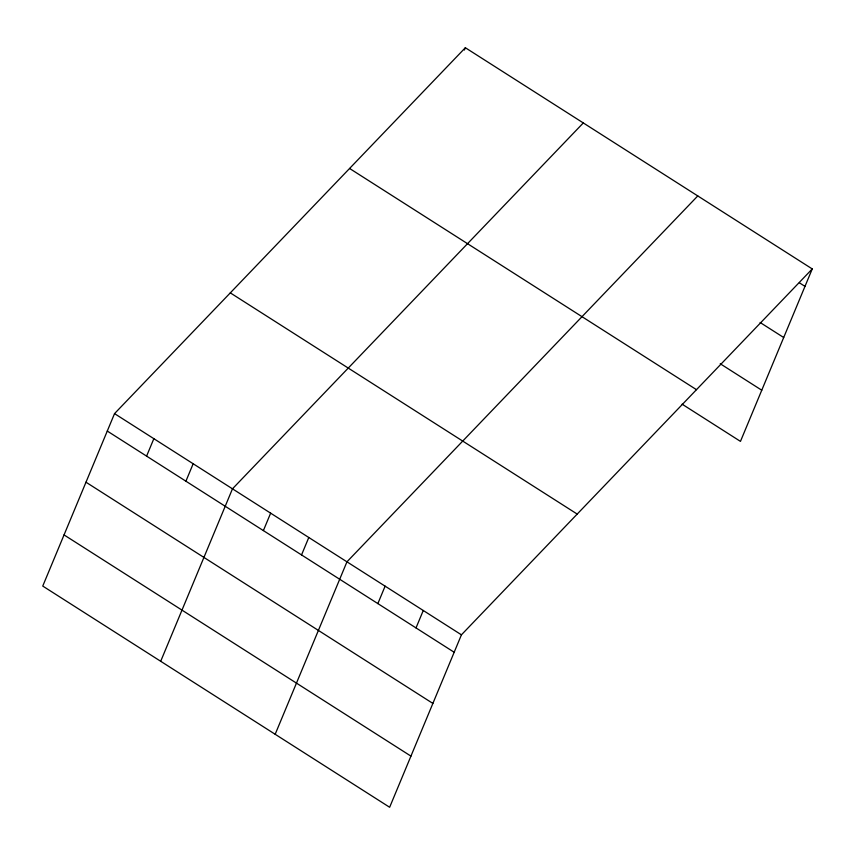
<?xml version="1.0" encoding="UTF-8"?>
<svg xmlns="http://www.w3.org/2000/svg" width="855" height="855" viewBox="0 0 855 855"><rect width="100%" height="100%" fill="white"/><g stroke="black" fill="none" stroke-linecap="round" stroke-linejoin="round"><path stroke-width="1.28" d="M114.538 413.617L42.75 586.07L389.645 807.27L461.433 634.827L812.25 268.93L465.355 47.73L114.538 413.617L461.433 634.827M146.59 456.121L153.847 438.69M185.909 481.194L193.166 463.763M160.697 661.278L232.475 488.825L583.302 122.938M263.383 530.592L270.64 513.16M464.383 50.05L465.355 47.73M301.537 554.927L308.794 537.496M275.171 734.274L346.948 561.831L697.776 195.934M377.857 603.598L385.113 586.156M416.011 627.923L423.268 610.491M812.25 268.93L740.462 441.383L682.108 404.169M799.382 282.791L804.993 286.372M760.127 322.495L783.704 337.522M720.231 363.749L761.762 390.222M349.588 168.467L696.483 389.677M230.305 292.87L577.2 514.079M107.281 431.059L454.176 652.258M85.981 482.209L432.876 703.419M64.04 534.909L410.934 756.119"/></g></svg>
